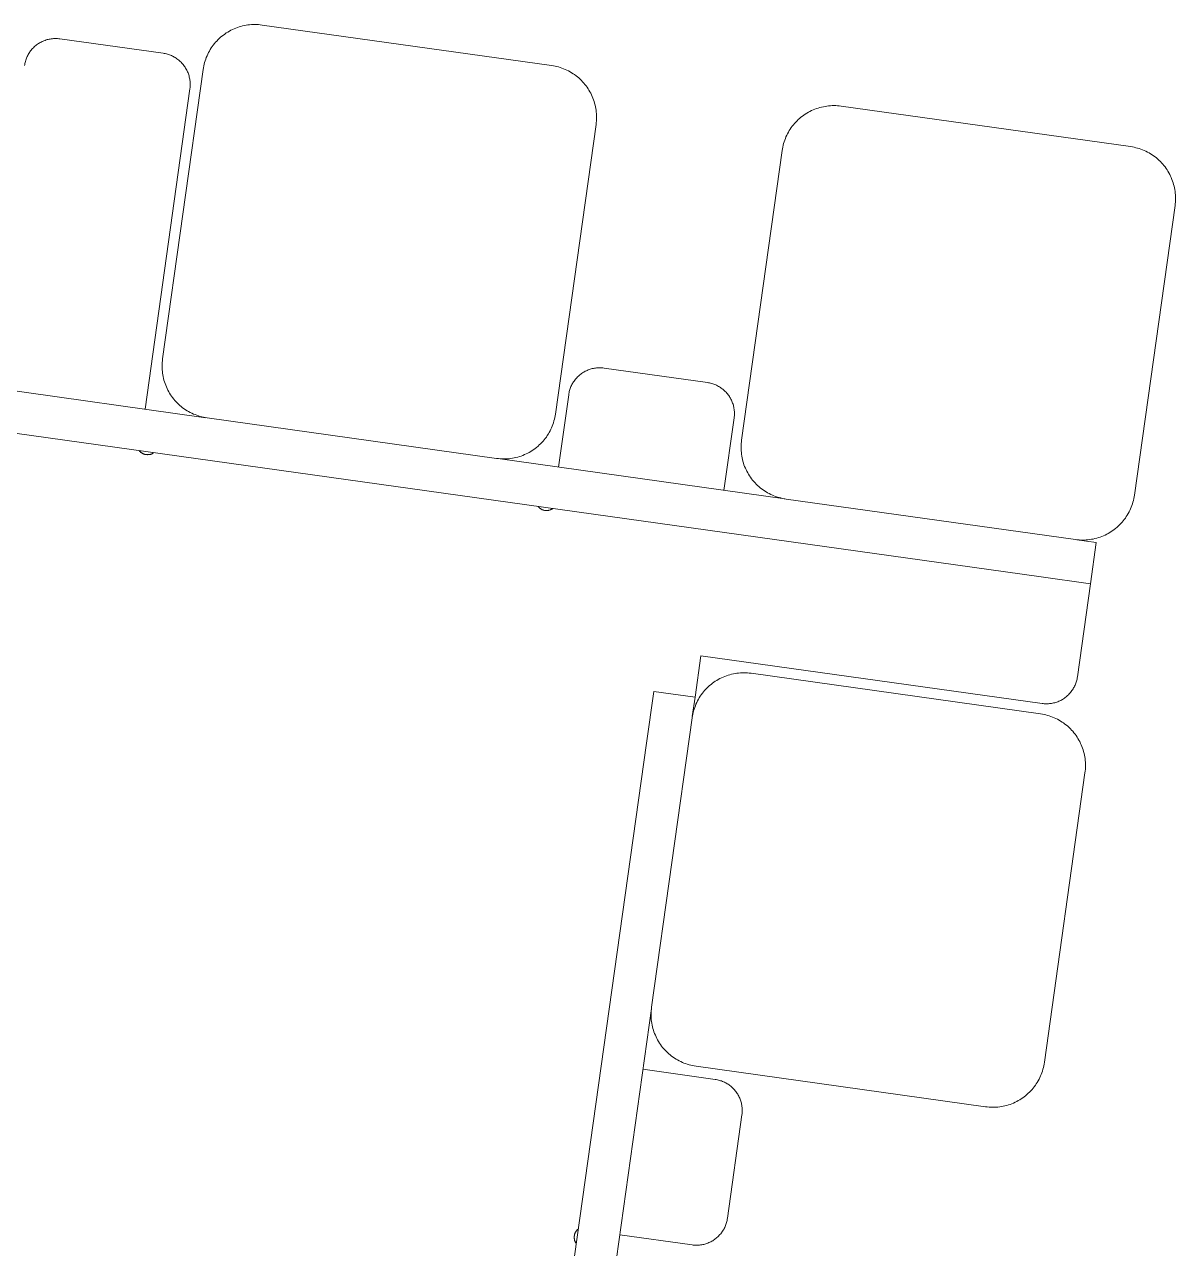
# Model space of a CAD drawing. Header units: millimetres. Extents: x -80 to 4518, y -398 to 2524.
# Drawn here: x 2733.7 to 2844, y 2356.4 to 2473.6 of the extents above; entities that cross this region are included whole.
import ezdxf

# ---------------------------------------------------------------- set-up
doc = ezdxf.new("R2010")
doc.units = ezdxf.units.MM
doc.layers.add('ZANO_R', color=7, linetype='Continuous', lineweight=0)

msp = doc.modelspace()

# ---------------------------------------------------------------- linework, layer by layer
at = {"layer": 'ZANO_R'}
for p, q in [((2752.64, 2472.52), (2752.78, 2472.62)), ((2752.78, 2472.62), (2752.91, 2472.72)), ((2752.91, 2472.72), (2753.05, 2472.82)), ((2753.05, 2472.82), (2753.2, 2472.91)), ((2753.2, 2472.91), (2753.35, 2473)), ((2753.35, 2473), (2753.5, 2473.08)), ((2753.5, 2473.08), (2753.65, 2473.15)), ((2753.65, 2473.15), (2753.81, 2473.22)), ((2753.81, 2473.22), (2753.96, 2473.29)), ((2753.96, 2473.29), (2754.12, 2473.35)), ((2754.12, 2473.35), (2754.29, 2473.4)), ((2754.29, 2473.4), (2754.45, 2473.45)), ((2754.45, 2473.45), (2754.62, 2473.49)), ((2754.62, 2473.49), (2754.78, 2473.53)), ((2754.78, 2473.53), (2754.95, 2473.56)), ((2754.95, 2473.56), (2755.12, 2473.59)), ((2755.12, 2473.59), (2755.29, 2473.61)), ((2755.29, 2473.61), (2755.46, 2473.62)), ((2755.46, 2473.62), (2755.63, 2473.63)), ((2755.63, 2473.63), (2755.8, 2473.63)), ((2755.8, 2473.63), (2755.97, 2473.63)), ((2755.97, 2473.63), (2756.14, 2473.62)), ((2756.14, 2473.62), (2756.31, 2473.6)), ((2756.31, 2473.6), (2756.48, 2473.58)), ((2756.48, 2473.58), (2784.21, 2469.7)), ((2734.57, 2471.41), (2734.5, 2471.34)), ((2734.65, 2471.48), (2734.57, 2471.41)), ((2734.72, 2471.55), (2734.65, 2471.48)), ((2734.8, 2471.62), (2734.72, 2471.55)), ((2734.88, 2471.68), (2734.8, 2471.62)), ((2734.97, 2471.74), (2734.88, 2471.68)), ((2735.05, 2471.8), (2734.97, 2471.74)), ((2735.14, 2471.85), (2735.05, 2471.8)), ((2735.22, 2471.9), (2735.14, 2471.85)), ((2735.31, 2471.95), (2735.22, 2471.9)), ((2735.41, 2472), (2735.31, 2471.95)), ((2735.5, 2472.04), (2735.41, 2472)), ((2735.59, 2472.08), (2735.5, 2472.04)), ((2735.69, 2472.11), (2735.59, 2472.08)), ((2735.79, 2472.15), (2735.69, 2472.11)), ((2735.88, 2472.18), (2735.79, 2472.15)), ((2735.98, 2472.2), (2735.88, 2472.18)), ((2736.08, 2472.23), (2735.98, 2472.2)), ((2736.18, 2472.24), (2736.08, 2472.23)), ((2736.28, 2472.26), (2736.18, 2472.24)), ((2736.39, 2472.27), (2736.28, 2472.26)), ((2736.49, 2472.28), (2736.39, 2472.27)), ((2736.59, 2472.29), (2736.49, 2472.28)), ((2736.69, 2472.29), (2736.59, 2472.29)), ((2736.69, 2472.29), (2736.8, 2472.29)), ((2736.8, 2472.29), (2736.9, 2472.28)), ((2736.9, 2472.28), (2737.01, 2472.27)), ((2737.01, 2472.27), (2737.11, 2472.26)), ((2747.01, 2470.87), (2737.11, 2472.26)), ((2751.61, 2471.39), (2751.71, 2471.53)), ((2751.71, 2471.53), (2751.81, 2471.66)), ((2751.81, 2471.66), (2751.92, 2471.8)), ((2751.92, 2471.8), (2752.03, 2471.93)), ((2752.03, 2471.93), (2752.14, 2472.05)), ((2752.14, 2472.05), (2752.26, 2472.18)), ((2752.26, 2472.18), (2752.38, 2472.3)), ((2752.38, 2472.3), (2752.51, 2472.41)), ((2752.51, 2472.41), (2752.64, 2472.52)), ((2733.87, 2470.3), (2733.84, 2470.2)), ((2733.9, 2470.39), (2733.87, 2470.3)), ((2733.94, 2470.49), (2733.9, 2470.39)), ((2733.99, 2470.58), (2733.94, 2470.49)), ((2734.03, 2470.67), (2733.99, 2470.58)), ((2734.08, 2470.76), (2734.03, 2470.67)), ((2734.13, 2470.85), (2734.08, 2470.76)), ((2734.19, 2470.94), (2734.13, 2470.85)), ((2734.24, 2471.02), (2734.19, 2470.94)), ((2734.31, 2471.1), (2734.24, 2471.02)), ((2734.37, 2471.18), (2734.31, 2471.1)), ((2734.43, 2471.26), (2734.37, 2471.18)), ((2734.5, 2471.34), (2734.43, 2471.26)), ((2747.11, 2470.86), (2747.01, 2470.87)), ((2747.21, 2470.84), (2747.11, 2470.86)), ((2747.31, 2470.81), (2747.21, 2470.84)), ((2747.41, 2470.79), (2747.31, 2470.81)), ((2747.51, 2470.76), (2747.41, 2470.79)), ((2747.61, 2470.72), (2747.51, 2470.76)), ((2747.7, 2470.69), (2747.61, 2470.72)), ((2747.8, 2470.65), (2747.7, 2470.69)), ((2747.89, 2470.61), (2747.8, 2470.65)), ((2747.98, 2470.56), (2747.89, 2470.61)), ((2748.07, 2470.51), (2747.98, 2470.56)), ((2748.16, 2470.46), (2748.07, 2470.51)), ((2748.25, 2470.4), (2748.16, 2470.46)), ((2748.33, 2470.35), (2748.25, 2470.4)), ((2748.41, 2470.29), (2748.33, 2470.35)), ((2748.5, 2470.22), (2748.41, 2470.29)), ((2751.02, 2470.16), (2751.08, 2470.32)), ((2751.08, 2470.32), (2751.14, 2470.48)), ((2751.14, 2470.48), (2751.21, 2470.64)), ((2751.21, 2470.64), (2751.28, 2470.79)), ((2751.28, 2470.79), (2751.35, 2470.94)), ((2751.35, 2470.94), (2751.43, 2471.09)), ((2751.43, 2471.09), (2751.52, 2471.24)), ((2751.52, 2471.24), (2751.61, 2471.39)), ((2733.74, 2469.8), (2733.72, 2469.7)), ((2733.76, 2469.91), (2733.74, 2469.8)), ((2733.78, 2470), (2733.76, 2469.91)), ((2733.81, 2470.1), (2733.78, 2470)), ((2733.84, 2470.2), (2733.81, 2470.1)), ((2746.95, 2441.6), (2750.83, 2469.33)), ((2748.57, 2470.16), (2748.5, 2470.22)), ((2748.65, 2470.09), (2748.57, 2470.16)), ((2748.72, 2470.02), (2748.65, 2470.09)), ((2748.79, 2469.94), (2748.72, 2470.02)), ((2748.86, 2469.87), (2748.79, 2469.94)), ((2748.93, 2469.79), (2748.86, 2469.87)), ((2748.99, 2469.71), (2748.93, 2469.79)), ((2749.05, 2469.62), (2748.99, 2469.71)), ((2749.11, 2469.54), (2749.05, 2469.62)), ((2749.16, 2469.45), (2749.11, 2469.54)), ((2749.21, 2469.36), (2749.16, 2469.45)), ((2749.26, 2469.27), (2749.21, 2469.36)), ((2749.31, 2469.18), (2749.26, 2469.27)), ((2749.35, 2469.09), (2749.31, 2469.18)), ((2749.39, 2468.99), (2749.35, 2469.09)), ((2750.83, 2469.33), (2750.86, 2469.49)), ((2750.86, 2469.49), (2750.89, 2469.66)), ((2750.89, 2469.66), (2750.93, 2469.83)), ((2750.93, 2469.83), (2750.98, 2469.99)), ((2750.98, 2469.99), (2751.02, 2470.16)), ((2784.21, 2469.7), (2784.38, 2469.67)), ((2784.38, 2469.67), (2784.55, 2469.64)), ((2784.55, 2469.64), (2784.71, 2469.6)), ((2784.71, 2469.6), (2784.88, 2469.56)), ((2784.88, 2469.56), (2785.04, 2469.51)), ((2785.04, 2469.51), (2785.2, 2469.45)), ((2785.2, 2469.45), (2785.36, 2469.39)), ((2785.36, 2469.39), (2785.52, 2469.33)), ((2785.52, 2469.33), (2785.67, 2469.26)), ((2785.67, 2469.26), (2785.83, 2469.18)), ((2785.83, 2469.18), (2785.98, 2469.1)), ((2785.98, 2469.1), (2786.12, 2469.01)), ((2749.43, 2468.9), (2749.39, 2468.99)), ((2749.46, 2468.8), (2749.43, 2468.9)), ((2749.49, 2468.7), (2749.46, 2468.8)), ((2749.51, 2468.6), (2749.49, 2468.7)), ((2749.53, 2468.5), (2749.51, 2468.6)), ((2749.55, 2468.4), (2749.53, 2468.5)), ((2749.57, 2468.3), (2749.55, 2468.4)), ((2749.58, 2468.2), (2749.57, 2468.3)), ((2749.59, 2468.1), (2749.58, 2468.2)), ((2749.59, 2467.99), (2749.59, 2468.1)), ((2749.6, 2467.89), (2749.59, 2467.99)), ((2749.59, 2467.79), (2749.6, 2467.89)), ((2786.12, 2469.01), (2786.27, 2468.92)), ((2786.27, 2468.92), (2786.41, 2468.83)), ((2786.41, 2468.83), (2786.55, 2468.72)), ((2786.55, 2468.72), (2786.68, 2468.62)), ((2786.68, 2468.62), (2786.81, 2468.51)), ((2786.81, 2468.51), (2786.94, 2468.39)), ((2786.94, 2468.39), (2787.06, 2468.27)), ((2787.06, 2468.27), (2787.18, 2468.15)), ((2787.18, 2468.15), (2787.29, 2468.02)), ((2787.29, 2468.02), (2787.4, 2467.89)), ((2787.4, 2467.89), (2787.51, 2467.76)), ((2745.27, 2436.78), (2749.57, 2467.48)), ((2749.57, 2467.48), (2749.58, 2467.59)), ((2749.58, 2467.59), (2749.59, 2467.69)), ((2749.59, 2467.69), (2749.59, 2467.79)), ((2787.51, 2467.76), (2787.61, 2467.62)), ((2787.61, 2467.62), (2787.7, 2467.48)), ((2787.7, 2467.48), (2787.79, 2467.33)), ((2787.79, 2467.33), (2787.88, 2467.19)), ((2787.88, 2467.19), (2787.96, 2467.04)), ((2787.96, 2467.04), (2788.04, 2466.88)), ((2788.04, 2466.88), (2788.11, 2466.73)), ((2788.11, 2466.73), (2788.17, 2466.57)), ((2788.17, 2466.57), (2788.23, 2466.41)), ((2788.23, 2466.41), (2788.29, 2466.25)), ((2788.29, 2466.25), (2788.33, 2466.08)), ((2788.33, 2466.08), (2788.38, 2465.92)), ((2788.38, 2465.92), (2788.41, 2465.75)), ((2788.41, 2465.75), (2788.45, 2465.58)), ((2788.45, 2465.58), (2788.47, 2465.42)), ((2809.42, 2465.52), (2809.58, 2465.58)), ((2809.58, 2465.58), (2809.74, 2465.63)), ((2809.74, 2465.63), (2809.91, 2465.68)), ((2809.91, 2465.68), (2810.07, 2465.72)), ((2810.07, 2465.72), (2810.24, 2465.76)), ((2810.24, 2465.76), (2810.41, 2465.79)), ((2810.41, 2465.79), (2810.58, 2465.82)), ((2810.58, 2465.82), (2810.75, 2465.84)), ((2810.75, 2465.84), (2810.92, 2465.85)), ((2810.92, 2465.85), (2811.09, 2465.86)), ((2811.09, 2465.86), (2811.26, 2465.86)), ((2811.26, 2465.86), (2811.43, 2465.86)), ((2811.43, 2465.86), (2811.6, 2465.85)), ((2811.6, 2465.85), (2811.77, 2465.84)), ((2811.77, 2465.84), (2811.94, 2465.81)), ((2811.94, 2465.81), (2839.67, 2461.93)), ((2788.47, 2465.42), (2788.49, 2465.25)), ((2788.49, 2465.25), (2788.5, 2465.08)), ((2788.5, 2464.39), (2788.49, 2464.22)), ((2788.5, 2465.08), (2788.51, 2464.91)), ((2788.51, 2464.56), (2788.5, 2464.39)), ((2788.51, 2464.91), (2788.52, 2464.73)), ((2788.52, 2464.73), (2788.51, 2464.56)), ((2807.6, 2464.29), (2807.72, 2464.41)), ((2807.72, 2464.41), (2807.84, 2464.53)), ((2807.84, 2464.53), (2807.97, 2464.64)), ((2807.97, 2464.64), (2808.1, 2464.75)), ((2808.1, 2464.75), (2808.23, 2464.85)), ((2808.23, 2464.85), (2808.37, 2464.96)), ((2808.37, 2464.96), (2808.51, 2465.05)), ((2808.51, 2465.05), (2808.66, 2465.14)), ((2808.66, 2465.14), (2808.81, 2465.23)), ((2808.81, 2465.23), (2808.96, 2465.31)), ((2808.96, 2465.31), (2809.11, 2465.38)), ((2809.11, 2465.38), (2809.26, 2465.45)), ((2809.26, 2465.45), (2809.42, 2465.52)), ((2788.47, 2464.05), (2784.58, 2436.32)), ((2788.49, 2464.22), (2788.47, 2464.05)), ((2806.81, 2463.17), (2806.89, 2463.32)), ((2806.89, 2463.32), (2806.98, 2463.47)), ((2806.98, 2463.47), (2807.07, 2463.62)), ((2807.07, 2463.62), (2807.17, 2463.76)), ((2807.17, 2463.76), (2807.27, 2463.89)), ((2807.27, 2463.89), (2807.37, 2464.03)), ((2807.37, 2464.03), (2807.48, 2464.16)), ((2807.48, 2464.16), (2807.6, 2464.29)), ((2806.35, 2461.89), (2806.39, 2462.06)), ((2806.39, 2462.06), (2806.43, 2462.22)), ((2806.43, 2462.22), (2806.48, 2462.39)), ((2806.48, 2462.39), (2806.54, 2462.55)), ((2806.54, 2462.55), (2806.6, 2462.71)), ((2806.6, 2462.71), (2806.66, 2462.87)), ((2806.66, 2462.87), (2806.74, 2463.02)), ((2806.74, 2463.02), (2806.81, 2463.17)), ((2802.41, 2433.83), (2806.29, 2461.56)), ((2806.29, 2461.56), (2806.32, 2461.73)), ((2806.32, 2461.73), (2806.35, 2461.89)), ((2839.67, 2461.93), (2839.84, 2461.9)), ((2839.84, 2461.9), (2840, 2461.87)), ((2840, 2461.87), (2840.17, 2461.83)), ((2840.17, 2461.83), (2840.34, 2461.79)), ((2840.34, 2461.79), (2840.5, 2461.74)), ((2840.5, 2461.74), (2840.66, 2461.69)), ((2840.66, 2461.69), (2840.82, 2461.63)), ((2840.82, 2461.63), (2840.98, 2461.56)), ((2840.98, 2461.56), (2841.13, 2461.49)), ((2841.13, 2461.49), (2841.29, 2461.41)), ((2841.29, 2461.41), (2841.44, 2461.33)), ((2841.44, 2461.33), (2841.58, 2461.24)), ((2841.58, 2461.24), (2841.73, 2461.15)), ((2841.73, 2461.15), (2841.87, 2461.06)), ((2841.87, 2461.06), (2842.01, 2460.95)), ((2842.01, 2460.95), (2842.14, 2460.85)), ((2842.14, 2460.85), (2842.27, 2460.74)), ((2842.27, 2460.74), (2842.4, 2460.62)), ((2842.4, 2460.62), (2842.52, 2460.5)), ((2842.52, 2460.5), (2842.64, 2460.38)), ((2842.64, 2460.38), (2842.75, 2460.25)), ((2842.75, 2460.25), (2842.86, 2460.12)), ((2842.86, 2460.12), (2842.97, 2459.99)), ((2842.97, 2459.99), (2843.07, 2459.85)), ((2843.07, 2459.85), (2843.16, 2459.71)), ((2843.16, 2459.71), (2843.25, 2459.57)), ((2843.25, 2459.57), (2843.34, 2459.42)), ((2843.34, 2459.42), (2843.42, 2459.27)), ((2843.42, 2459.27), (2843.49, 2459.11)), ((2843.49, 2459.11), (2843.57, 2458.96)), ((2843.57, 2458.96), (2843.63, 2458.8)), ((2843.63, 2458.8), (2843.69, 2458.64)), ((2843.69, 2458.64), (2843.74, 2458.48)), ((2843.74, 2458.48), (2843.79, 2458.31)), ((2843.79, 2458.31), (2843.83, 2458.15)), ((2843.83, 2458.15), (2843.87, 2457.98)), ((2843.87, 2457.98), (2843.9, 2457.82)), ((2843.9, 2457.82), (2843.93, 2457.65)), ((2843.93, 2457.65), (2843.95, 2457.48)), ((2843.95, 2457.48), (2843.96, 2457.31)), ((2843.93, 2456.28), (2840.04, 2428.56)), ((2843.95, 2456.45), (2843.93, 2456.28)), ((2843.96, 2456.62), (2843.95, 2456.45)), ((2843.96, 2457.31), (2843.97, 2457.14)), ((2843.97, 2456.79), (2843.96, 2456.62)), ((2843.97, 2457.14), (2843.97, 2456.97)), ((2843.97, 2456.97), (2843.97, 2456.79)), ((2746.91, 2441.09), (2746.9, 2440.92)), ((2746.93, 2441.43), (2746.91, 2441.26)), ((2746.91, 2441.26), (2746.91, 2441.09)), ((2746.95, 2441.6), (2746.93, 2441.43)), ((2751.1, 2435.97), (2723.59, 2439.82)), ((2746.9, 2440.92), (2746.9, 2440.75)), ((2746.9, 2440.75), (2746.91, 2440.57)), ((2746.91, 2440.57), (2746.93, 2440.4)), ((2746.93, 2440.4), (2746.95, 2440.24)), ((2746.95, 2440.24), (2746.97, 2440.07)), ((2746.97, 2440.07), (2747, 2439.9)), ((2747, 2439.9), (2747.04, 2439.73)), ((2786.63, 2439.8), (2786.56, 2439.73)), ((2786.7, 2439.87), (2786.63, 2439.8)), ((2786.78, 2439.95), (2786.7, 2439.87)), ((2786.85, 2440.01), (2786.78, 2439.95)), ((2786.93, 2440.08), (2786.85, 2440.01)), ((2787.01, 2440.14), (2786.93, 2440.08)), ((2787.09, 2440.2), (2787.01, 2440.14)), ((2787.18, 2440.26), (2787.09, 2440.2)), ((2787.27, 2440.32), (2787.18, 2440.26)), ((2787.35, 2440.37), (2787.27, 2440.32)), ((2787.44, 2440.42), (2787.35, 2440.37)), ((2787.54, 2440.46), (2787.44, 2440.42)), ((2787.63, 2440.5), (2787.54, 2440.46)), ((2787.72, 2440.54), (2787.63, 2440.5)), ((2787.82, 2440.58), (2787.72, 2440.54)), ((2787.92, 2440.61), (2787.82, 2440.58)), ((2788.01, 2440.64), (2787.92, 2440.61)), ((2788.11, 2440.67), (2788.01, 2440.64)), ((2788.21, 2440.69), (2788.11, 2440.67)), ((2788.31, 2440.71), (2788.21, 2440.69)), ((2788.41, 2440.72), (2788.31, 2440.71)), ((2788.52, 2440.73), (2788.41, 2440.72)), ((2788.62, 2440.74), (2788.52, 2440.73)), ((2788.72, 2440.75), (2788.62, 2440.74)), ((2788.82, 2440.75), (2788.72, 2440.75)), ((2788.82, 2440.75), (2788.93, 2440.75)), ((2788.93, 2440.75), (2789.03, 2440.74)), ((2789.03, 2440.74), (2789.13, 2440.73)), ((2789.13, 2440.73), (2789.24, 2440.72)), ((2799.14, 2439.33), (2789.24, 2440.72)), ((2830.87, 2420.75), (2698.17, 2439.34)), ((2747.04, 2439.73), (2747.08, 2439.57)), ((2747.08, 2439.57), (2747.13, 2439.4)), ((2747.13, 2439.4), (2747.19, 2439.24)), ((2747.19, 2439.24), (2747.25, 2439.08)), ((2747.25, 2439.08), (2747.31, 2438.92)), ((2747.31, 2438.92), (2747.38, 2438.77)), ((2747.38, 2438.77), (2747.46, 2438.61)), ((2747.46, 2438.61), (2747.54, 2438.46)), ((2785.96, 2438.66), (2785.93, 2438.57)), ((2786, 2438.76), (2785.96, 2438.66)), ((2786.03, 2438.86), (2786, 2438.76)), ((2786.07, 2438.95), (2786.03, 2438.86)), ((2786.11, 2439.04), (2786.07, 2438.95)), ((2786.16, 2439.14), (2786.11, 2439.04)), ((2786.21, 2439.23), (2786.16, 2439.14)), ((2786.26, 2439.31), (2786.21, 2439.23)), ((2786.32, 2439.4), (2786.26, 2439.31)), ((2786.37, 2439.48), (2786.32, 2439.4)), ((2786.43, 2439.57), (2786.37, 2439.48)), ((2786.5, 2439.65), (2786.43, 2439.57)), ((2786.56, 2439.73), (2786.5, 2439.65)), ((2799.24, 2439.32), (2799.14, 2439.33)), ((2799.34, 2439.3), (2799.24, 2439.32)), ((2799.44, 2439.28), (2799.34, 2439.3)), ((2799.54, 2439.25), (2799.44, 2439.28)), ((2799.64, 2439.22), (2799.54, 2439.25)), ((2799.74, 2439.19), (2799.64, 2439.22)), ((2799.83, 2439.15), (2799.74, 2439.19)), ((2799.93, 2439.11), (2799.83, 2439.15)), ((2800.02, 2439.07), (2799.93, 2439.11)), ((2800.11, 2439.02), (2800.02, 2439.07)), ((2800.2, 2438.97), (2800.11, 2439.02)), ((2800.29, 2438.92), (2800.2, 2438.97)), ((2800.38, 2438.87), (2800.29, 2438.92)), ((2800.46, 2438.81), (2800.38, 2438.87)), ((2800.54, 2438.75), (2800.46, 2438.81)), ((2800.62, 2438.69), (2800.54, 2438.75)), ((2800.7, 2438.62), (2800.62, 2438.69)), ((2800.78, 2438.55), (2800.7, 2438.62)), ((2747.54, 2438.46), (2747.62, 2438.32)), ((2747.62, 2438.32), (2747.71, 2438.17)), ((2747.71, 2438.17), (2747.81, 2438.03)), ((2747.81, 2438.03), (2747.91, 2437.89)), ((2747.91, 2437.89), (2748.02, 2437.76)), ((2748.02, 2437.76), (2748.12, 2437.63)), ((2748.12, 2437.63), (2748.24, 2437.5)), ((2748.24, 2437.5), (2748.36, 2437.38)), ((2785.85, 2438.17), (2784.88, 2431.23)), ((2785.87, 2438.27), (2785.85, 2438.17)), ((2785.89, 2438.37), (2785.87, 2438.27)), ((2785.91, 2438.47), (2785.89, 2438.37)), ((2785.93, 2438.57), (2785.91, 2438.47)), ((2800.85, 2438.48), (2800.78, 2438.55)), ((2800.92, 2438.41), (2800.85, 2438.48)), ((2800.99, 2438.33), (2800.92, 2438.41)), ((2801.06, 2438.25), (2800.99, 2438.33)), ((2801.12, 2438.17), (2801.06, 2438.25)), ((2801.18, 2438.09), (2801.12, 2438.17)), ((2801.24, 2438), (2801.18, 2438.09)), ((2801.29, 2437.92), (2801.24, 2438)), ((2801.34, 2437.83), (2801.29, 2437.92)), ((2801.39, 2437.74), (2801.34, 2437.83)), ((2801.44, 2437.64), (2801.39, 2437.74)), ((2801.48, 2437.55), (2801.44, 2437.64)), ((2801.52, 2437.46), (2801.48, 2437.55)), ((2801.55, 2437.36), (2801.52, 2437.46)), ((2748.36, 2437.38), (2748.48, 2437.26)), ((2748.48, 2437.26), (2748.61, 2437.14)), ((2748.61, 2437.14), (2748.74, 2437.03)), ((2748.74, 2437.03), (2748.87, 2436.93)), ((2748.87, 2436.93), (2749.01, 2436.83)), ((2749.01, 2436.83), (2749.15, 2436.73)), ((2749.15, 2436.73), (2749.29, 2436.64)), ((2749.29, 2436.64), (2749.44, 2436.55)), ((2749.44, 2436.55), (2749.59, 2436.47)), ((2749.59, 2436.47), (2749.74, 2436.39)), ((2749.74, 2436.39), (2749.9, 2436.32)), ((2749.9, 2436.32), (2750.06, 2436.26)), ((2750.06, 2436.26), (2750.22, 2436.2)), ((2784.56, 2436.16), (2784.58, 2436.32)), ((2801.59, 2437.26), (2801.55, 2437.36)), ((2801.62, 2437.17), (2801.59, 2437.26)), ((2801.64, 2437.07), (2801.62, 2437.17)), ((2801.66, 2436.97), (2801.64, 2437.07)), ((2801.68, 2436.87), (2801.66, 2436.97)), ((2801.7, 2436.76), (2801.68, 2436.87)), ((2801.71, 2436.66), (2801.7, 2436.76)), ((2801.72, 2436.56), (2801.71, 2436.66)), ((2801.72, 2436.46), (2801.72, 2436.56)), ((2801.72, 2436.36), (2801.72, 2436.46)), ((2801.72, 2436.25), (2801.72, 2436.36)), ((2801.72, 2436.15), (2801.72, 2436.25)), ((2750.22, 2436.2), (2750.38, 2436.14)), ((2750.38, 2436.14), (2750.54, 2436.09)), ((2750.54, 2436.09), (2750.71, 2436.05)), ((2750.71, 2436.05), (2750.87, 2436.01)), ((2750.87, 2436.01), (2751.04, 2435.98)), ((2751.04, 2435.98), (2751.21, 2435.95)), ((2778.94, 2432.07), (2751.21, 2435.95)), ((2784.21, 2435.01), (2784.28, 2435.17)), ((2784.28, 2435.17), (2784.34, 2435.33)), ((2784.34, 2435.33), (2784.39, 2435.49)), ((2784.39, 2435.49), (2784.44, 2435.66)), ((2784.44, 2435.66), (2784.49, 2435.82)), ((2784.49, 2435.82), (2784.52, 2435.99)), ((2784.52, 2435.99), (2784.56, 2436.16)), ((2800.72, 2429.01), (2801.7, 2435.95)), ((2801.7, 2435.95), (2801.71, 2436.05)), ((2801.71, 2436.05), (2801.72, 2436.15)), ((2783.5, 2433.85), (2783.61, 2433.99)), ((2783.61, 2433.99), (2783.71, 2434.12)), ((2783.71, 2434.12), (2783.8, 2434.27)), ((2783.8, 2434.27), (2783.9, 2434.41)), ((2783.9, 2434.41), (2783.98, 2434.56)), ((2783.98, 2434.56), (2784.06, 2434.71)), ((2784.06, 2434.71), (2784.14, 2434.86)), ((2784.14, 2434.86), (2784.21, 2435.01)), ((2744.73, 2432.8), (2744.71, 2432.82)), ((2744.75, 2432.77), (2744.73, 2432.8)), ((2744.78, 2432.74), (2744.75, 2432.77)), ((2744.8, 2432.72), (2744.78, 2432.74)), ((2744.83, 2432.7), (2744.8, 2432.72)), ((2782.07, 2432.65), (2782.22, 2432.74)), ((2782.22, 2432.74), (2782.36, 2432.83)), ((2782.36, 2432.83), (2782.5, 2432.93)), ((2782.5, 2432.93), (2782.64, 2433.03)), ((2782.64, 2433.03), (2782.78, 2433.13)), ((2782.78, 2433.13), (2782.91, 2433.24)), ((2782.91, 2433.24), (2783.03, 2433.36)), ((2783.03, 2433.36), (2783.16, 2433.47)), ((2783.16, 2433.47), (2783.28, 2433.6)), ((2783.28, 2433.6), (2783.39, 2433.72)), ((2783.39, 2433.72), (2783.5, 2433.85)), ((2802.37, 2433.49), (2802.36, 2433.32)), ((2802.36, 2433.32), (2802.36, 2433.15)), ((2802.36, 2433.15), (2802.36, 2432.98)), ((2802.36, 2432.98), (2802.37, 2432.81)), ((2802.39, 2433.66), (2802.37, 2433.49)), ((2802.37, 2432.81), (2802.39, 2432.64)), ((2802.41, 2433.83), (2802.39, 2433.66)), ((2744.85, 2432.67), (2744.83, 2432.7)), ((2744.88, 2432.65), (2744.85, 2432.67)), ((2744.9, 2432.63), (2744.88, 2432.65)), ((2744.93, 2432.61), (2744.9, 2432.63)), ((2744.96, 2432.59), (2744.93, 2432.61)), ((2744.99, 2432.57), (2744.96, 2432.59)), ((2745.02, 2432.55), (2744.99, 2432.57)), ((2745.05, 2432.54), (2745.02, 2432.55)), ((2745.08, 2432.52), (2745.05, 2432.54)), ((2745.11, 2432.51), (2745.08, 2432.52)), ((2745.14, 2432.49), (2745.11, 2432.51)), ((2745.17, 2432.48), (2745.14, 2432.49)), ((2745.21, 2432.47), (2745.17, 2432.48)), ((2745.24, 2432.46), (2745.21, 2432.47)), ((2745.27, 2432.45), (2745.24, 2432.46)), ((2745.31, 2432.45), (2745.27, 2432.45)), ((2745.34, 2432.44), (2745.31, 2432.45)), ((2745.37, 2432.43), (2745.34, 2432.44)), ((2745.41, 2432.43), (2745.37, 2432.43)), ((2745.44, 2432.43), (2745.41, 2432.43)), ((2745.48, 2432.43), (2745.44, 2432.43)), ((2745.51, 2432.42), (2745.48, 2432.43)), ((2745.54, 2432.43), (2745.51, 2432.42)), ((2745.58, 2432.43), (2745.54, 2432.43)), ((2745.61, 2432.43), (2745.58, 2432.43)), ((2745.65, 2432.43), (2745.61, 2432.43)), ((2745.68, 2432.44), (2745.65, 2432.43)), ((2745.71, 2432.45), (2745.68, 2432.44)), ((2745.75, 2432.45), (2745.71, 2432.45)), ((2745.78, 2432.46), (2745.75, 2432.45)), ((2745.81, 2432.47), (2745.78, 2432.46)), ((2745.84, 2432.48), (2745.81, 2432.47)), ((2745.88, 2432.49), (2745.84, 2432.48)), ((2745.91, 2432.51), (2745.88, 2432.49)), ((2745.94, 2432.52), (2745.91, 2432.51)), ((2745.97, 2432.54), (2745.94, 2432.52)), ((2746, 2432.55), (2745.97, 2432.54)), ((2746.03, 2432.57), (2746, 2432.55)), ((2746.06, 2432.59), (2746.03, 2432.57)), ((2746.08, 2432.61), (2746.06, 2432.59)), ((2746.11, 2432.63), (2746.08, 2432.61)), ((2778.94, 2432.07), (2779.11, 2432.05)), ((2806.56, 2428.2), (2779.05, 2432.05)), ((2779.11, 2432.05), (2779.28, 2432.03)), ((2779.28, 2432.03), (2779.45, 2432.02)), ((2779.45, 2432.02), (2779.62, 2432.02)), ((2779.62, 2432.02), (2779.79, 2432.02)), ((2779.79, 2432.02), (2779.96, 2432.03)), ((2779.96, 2432.03), (2780.13, 2432.04)), ((2780.13, 2432.04), (2780.3, 2432.06)), ((2780.3, 2432.06), (2780.47, 2432.09)), ((2780.47, 2432.09), (2780.64, 2432.12)), ((2780.64, 2432.12), (2780.8, 2432.16)), ((2780.8, 2432.16), (2780.97, 2432.2)), ((2780.97, 2432.2), (2781.13, 2432.25)), ((2781.13, 2432.25), (2781.29, 2432.3)), ((2781.29, 2432.3), (2781.45, 2432.36)), ((2781.45, 2432.36), (2781.61, 2432.43)), ((2781.61, 2432.43), (2781.77, 2432.5)), ((2781.77, 2432.5), (2781.92, 2432.57)), ((2781.92, 2432.57), (2782.07, 2432.65)), ((2802.39, 2432.64), (2802.41, 2432.47)), ((2802.41, 2432.47), (2802.43, 2432.3)), ((2802.43, 2432.3), (2802.46, 2432.13)), ((2802.46, 2432.13), (2802.5, 2431.96)), ((2802.5, 2431.96), (2802.54, 2431.8)), ((2802.54, 2431.8), (2802.59, 2431.63)), ((2802.59, 2431.63), (2802.64, 2431.47)), ((2802.64, 2431.47), (2802.7, 2431.31)), ((2802.7, 2431.31), (2802.77, 2431.15)), ((2802.77, 2431.15), (2802.84, 2431)), ((2802.84, 2431), (2802.91, 2430.85)), ((2802.91, 2430.85), (2803, 2430.69)), ((2803, 2430.69), (2803.08, 2430.55)), ((2803.08, 2430.55), (2803.17, 2430.4)), ((2803.17, 2430.4), (2803.27, 2430.26)), ((2803.27, 2430.26), (2803.37, 2430.12)), ((2803.37, 2430.12), (2803.47, 2429.99)), ((2803.47, 2429.99), (2803.58, 2429.86)), ((2803.58, 2429.86), (2803.7, 2429.73)), ((2803.7, 2429.73), (2803.82, 2429.61)), ((2803.82, 2429.61), (2803.94, 2429.49)), ((2803.94, 2429.49), (2804.06, 2429.37)), ((2804.06, 2429.37), (2804.19, 2429.26)), ((2804.19, 2429.26), (2804.33, 2429.16)), ((2804.33, 2429.16), (2804.47, 2429.06)), ((2804.47, 2429.06), (2804.61, 2428.96)), ((2804.61, 2428.96), (2804.75, 2428.87)), ((2804.75, 2428.87), (2804.9, 2428.78)), ((2804.9, 2428.78), (2805.05, 2428.7)), ((2805.05, 2428.7), (2805.2, 2428.62)), ((2805.2, 2428.62), (2805.36, 2428.55)), ((2805.36, 2428.55), (2805.51, 2428.49)), ((2805.51, 2428.49), (2805.67, 2428.43)), ((2805.67, 2428.43), (2805.84, 2428.37)), ((2805.84, 2428.37), (2806, 2428.32)), ((2806, 2428.32), (2806.16, 2428.28)), ((2806.16, 2428.28), (2806.33, 2428.24)), ((2806.33, 2428.24), (2806.5, 2428.21)), ((2806.5, 2428.21), (2806.67, 2428.18)), ((2834.4, 2424.3), (2806.67, 2428.18)), ((2839.9, 2427.89), (2839.94, 2428.05)), ((2839.94, 2428.05), (2839.98, 2428.22)), ((2839.98, 2428.22), (2840.01, 2428.39)), ((2840.01, 2428.39), (2840.04, 2428.56)), ((2782.94, 2427.44), (2782.92, 2427.47)), ((2782.97, 2427.42), (2782.94, 2427.44)), ((2782.99, 2427.39), (2782.97, 2427.42)), ((2783.01, 2427.37), (2782.99, 2427.39)), ((2783.04, 2427.34), (2783.01, 2427.37)), ((2783.06, 2427.32), (2783.04, 2427.34)), ((2783.09, 2427.3), (2783.06, 2427.32)), ((2783.12, 2427.28), (2783.09, 2427.3)), ((2783.14, 2427.26), (2783.12, 2427.28)), ((2783.17, 2427.24), (2783.14, 2427.26)), ((2783.2, 2427.22), (2783.17, 2427.24)), ((2783.23, 2427.2), (2783.2, 2427.22)), ((2783.26, 2427.18), (2783.23, 2427.2)), ((2783.29, 2427.17), (2783.26, 2427.18)), ((2783.32, 2427.15), (2783.29, 2427.17)), ((2783.35, 2427.14), (2783.32, 2427.15)), ((2783.39, 2427.13), (2783.35, 2427.14)), ((2783.42, 2427.12), (2783.39, 2427.13)), ((2783.45, 2427.11), (2783.42, 2427.12)), ((2783.48, 2427.1), (2783.45, 2427.11)), ((2783.52, 2427.09), (2783.48, 2427.1)), ((2783.55, 2427.09), (2783.52, 2427.09)), ((2783.59, 2427.08), (2783.55, 2427.09)), ((2783.62, 2427.08), (2783.59, 2427.08)), ((2783.65, 2427.07), (2783.62, 2427.08)), ((2783.69, 2427.07), (2783.65, 2427.07)), ((2783.72, 2427.07), (2783.69, 2427.07)), ((2783.76, 2427.07), (2783.72, 2427.07)), ((2783.79, 2427.07), (2783.76, 2427.07)), ((2783.82, 2427.08), (2783.79, 2427.07)), ((2783.86, 2427.08), (2783.82, 2427.08)), ((2783.89, 2427.09), (2783.86, 2427.08)), ((2783.92, 2427.09), (2783.89, 2427.09)), ((2783.96, 2427.1), (2783.92, 2427.09)), ((2783.99, 2427.11), (2783.96, 2427.1)), ((2784.02, 2427.12), (2783.99, 2427.11)), ((2784.06, 2427.13), (2784.02, 2427.12)), ((2784.09, 2427.14), (2784.06, 2427.13)), ((2784.12, 2427.15), (2784.09, 2427.14)), ((2784.15, 2427.17), (2784.12, 2427.15)), ((2784.18, 2427.18), (2784.15, 2427.17)), ((2784.21, 2427.2), (2784.18, 2427.18)), ((2784.24, 2427.22), (2784.21, 2427.2)), ((2784.27, 2427.23), (2784.24, 2427.22)), ((2784.3, 2427.25), (2784.27, 2427.23)), ((2784.32, 2427.27), (2784.3, 2427.25)), ((2839.44, 2426.79), (2839.52, 2426.94)), ((2839.52, 2426.94), (2839.6, 2427.09)), ((2839.6, 2427.09), (2839.67, 2427.25)), ((2839.67, 2427.25), (2839.74, 2427.4)), ((2839.74, 2427.4), (2839.8, 2427.56)), ((2839.8, 2427.56), (2839.85, 2427.72)), ((2839.85, 2427.72), (2839.9, 2427.89)), ((2838.49, 2425.59), (2838.62, 2425.7)), ((2838.62, 2425.7), (2838.73, 2425.83)), ((2838.73, 2425.83), (2838.85, 2425.95)), ((2838.85, 2425.95), (2838.96, 2426.08)), ((2838.96, 2426.08), (2839.07, 2426.22)), ((2839.07, 2426.22), (2839.17, 2426.36)), ((2839.17, 2426.36), (2839.26, 2426.5)), ((2839.26, 2426.5), (2839.35, 2426.64)), ((2839.35, 2426.64), (2839.44, 2426.79)), ((2836.59, 2424.48), (2836.75, 2424.53)), ((2836.75, 2424.53), (2836.91, 2424.59)), ((2836.91, 2424.59), (2837.07, 2424.66)), ((2837.07, 2424.66), (2837.23, 2424.73)), ((2837.23, 2424.73), (2837.38, 2424.8)), ((2837.38, 2424.8), (2837.53, 2424.88)), ((2837.53, 2424.88), (2837.68, 2424.97)), ((2837.68, 2424.97), (2837.82, 2425.06)), ((2837.82, 2425.06), (2837.96, 2425.16)), ((2837.96, 2425.16), (2838.1, 2425.26)), ((2838.1, 2425.26), (2838.23, 2425.36)), ((2838.23, 2425.36), (2838.37, 2425.47)), ((2838.37, 2425.47), (2838.49, 2425.59)), ((2834.4, 2424.3), (2834.57, 2424.28)), ((2836.38, 2424.02), (2834.51, 2424.28)), ((2834.57, 2424.28), (2834.74, 2424.26)), ((2834.74, 2424.26), (2834.91, 2424.25)), ((2834.91, 2424.25), (2835.08, 2424.25)), ((2835.08, 2424.25), (2835.25, 2424.25)), ((2835.25, 2424.25), (2835.42, 2424.26)), ((2835.42, 2424.26), (2835.59, 2424.27)), ((2835.59, 2424.27), (2835.76, 2424.29)), ((2835.76, 2424.29), (2835.93, 2424.32)), ((2835.82, 2420.06), (2836.38, 2424.02)), ((2835.93, 2424.32), (2836.09, 2424.35)), ((2836.09, 2424.35), (2836.26, 2424.39)), ((2836.26, 2424.39), (2836.43, 2424.43)), ((2836.43, 2424.43), (2836.59, 2424.48)), ((2835.82, 2420.06), (2830.87, 2420.75)), ((2834.57, 2411.15), (2835.82, 2420.06)), ((2797.95, 2409.21), (2798.5, 2413.17)), ((2798.5, 2413.17), (2831.19, 2408.59)), ((2799.48, 2410.42), (2799.61, 2410.53)), ((2799.61, 2410.53), (2799.75, 2410.63)), ((2799.75, 2410.63), (2799.89, 2410.72)), ((2799.89, 2410.72), (2800.04, 2410.81)), ((2800.04, 2410.81), (2800.18, 2410.9)), ((2800.18, 2410.9), (2800.34, 2410.98)), ((2800.34, 2410.98), (2800.49, 2411.05)), ((2800.49, 2411.05), (2800.64, 2411.12)), ((2800.64, 2411.12), (2800.8, 2411.19)), ((2800.8, 2411.19), (2800.96, 2411.25)), ((2800.96, 2411.25), (2801.12, 2411.3)), ((2801.12, 2411.3), (2801.29, 2411.35)), ((2801.29, 2411.35), (2801.45, 2411.39)), ((2801.45, 2411.39), (2801.62, 2411.43)), ((2801.62, 2411.43), (2801.79, 2411.46)), ((2801.79, 2411.46), (2801.96, 2411.49)), ((2801.96, 2411.49), (2802.13, 2411.51)), ((2802.13, 2411.51), (2802.3, 2411.52)), ((2802.3, 2411.52), (2802.47, 2411.53)), ((2802.47, 2411.53), (2802.64, 2411.53)), ((2802.64, 2411.53), (2802.81, 2411.53)), ((2802.81, 2411.53), (2802.98, 2411.52)), ((2802.98, 2411.52), (2803.15, 2411.51)), ((2803.15, 2411.51), (2803.32, 2411.49)), ((2803.32, 2411.49), (2831.05, 2407.6)), ((2834.35, 2410.36), (2834.39, 2410.45)), ((2834.39, 2410.45), (2834.43, 2410.55)), ((2834.43, 2410.55), (2834.46, 2410.65)), ((2834.46, 2410.65), (2834.49, 2410.75)), ((2834.49, 2410.75), (2834.51, 2410.84)), ((2834.51, 2410.84), (2834.54, 2410.94)), ((2834.54, 2410.94), (2834.56, 2411.04)), ((2834.56, 2411.04), (2834.57, 2411.15)), ((2793.29, 2404.81), (2793.99, 2409.76)), ((2797.95, 2409.21), (2793.99, 2409.76)), ((2798.36, 2409.14), (2798.45, 2409.29)), ((2798.45, 2409.29), (2798.55, 2409.43)), ((2798.55, 2409.43), (2798.65, 2409.57)), ((2798.65, 2409.57), (2798.75, 2409.7)), ((2798.75, 2409.7), (2798.86, 2409.83)), ((2798.86, 2409.83), (2798.98, 2409.96)), ((2798.98, 2409.96), (2799.1, 2410.08)), ((2799.1, 2410.08), (2799.22, 2410.2)), ((2799.22, 2410.2), (2799.35, 2410.31)), ((2799.35, 2410.31), (2799.48, 2410.42)), ((2833.49, 2409.23), (2833.57, 2409.3)), ((2833.57, 2409.3), (2833.64, 2409.36)), ((2833.64, 2409.36), (2833.72, 2409.44)), ((2833.72, 2409.44), (2833.79, 2409.51)), ((2833.79, 2409.51), (2833.86, 2409.58)), ((2833.86, 2409.58), (2833.92, 2409.66)), ((2833.92, 2409.66), (2833.99, 2409.74)), ((2833.99, 2409.74), (2834.05, 2409.83)), ((2834.05, 2409.83), (2834.11, 2409.91)), ((2834.11, 2409.91), (2834.16, 2410)), ((2834.16, 2410), (2834.21, 2410.08)), ((2834.21, 2410.08), (2834.26, 2410.17)), ((2834.26, 2410.17), (2834.31, 2410.27)), ((2834.31, 2410.27), (2834.35, 2410.36)), ((2797.69, 2407.34), (2797.95, 2409.21)), ((2797.86, 2408.06), (2797.92, 2408.22)), ((2797.92, 2408.22), (2797.98, 2408.38)), ((2797.98, 2408.38), (2798.04, 2408.54)), ((2798.04, 2408.54), (2798.11, 2408.69)), ((2798.11, 2408.69), (2798.19, 2408.85)), ((2798.19, 2408.85), (2798.27, 2409)), ((2798.27, 2409), (2798.36, 2409.14)), ((2831.19, 2408.59), (2831.29, 2408.58)), ((2831.29, 2408.58), (2831.39, 2408.57)), ((2831.39, 2408.57), (2831.49, 2408.56)), ((2831.49, 2408.56), (2831.59, 2408.56)), ((2831.59, 2408.56), (2831.7, 2408.56)), ((2831.7, 2408.56), (2831.8, 2408.57)), ((2831.8, 2408.57), (2831.9, 2408.58)), ((2831.9, 2408.58), (2832, 2408.59)), ((2832, 2408.59), (2832.1, 2408.6)), ((2832.1, 2408.6), (2832.2, 2408.62)), ((2832.2, 2408.62), (2832.3, 2408.65)), ((2832.3, 2408.65), (2832.4, 2408.67)), ((2832.4, 2408.67), (2832.5, 2408.7)), ((2832.5, 2408.7), (2832.6, 2408.73)), ((2832.6, 2408.73), (2832.7, 2408.77)), ((2832.7, 2408.77), (2832.79, 2408.81)), ((2832.79, 2408.81), (2832.88, 2408.85)), ((2832.88, 2408.85), (2832.98, 2408.89)), ((2832.98, 2408.89), (2833.07, 2408.94)), ((2833.07, 2408.94), (2833.15, 2408.99)), ((2833.15, 2408.99), (2833.24, 2409.05)), ((2833.24, 2409.05), (2833.33, 2409.11)), ((2833.33, 2409.11), (2833.41, 2409.17)), ((2833.41, 2409.17), (2833.49, 2409.23)), ((2793.79, 2379.5), (2797.67, 2407.23)), ((2797.67, 2407.23), (2797.7, 2407.4)), ((2797.7, 2407.4), (2797.73, 2407.56)), ((2797.73, 2407.56), (2797.77, 2407.73)), ((2797.77, 2407.73), (2797.81, 2407.9)), ((2797.81, 2407.9), (2797.86, 2408.06)), ((2831.05, 2407.6), (2831.22, 2407.57)), ((2831.22, 2407.57), (2831.38, 2407.54)), ((2831.38, 2407.54), (2831.55, 2407.5)), ((2831.55, 2407.5), (2831.71, 2407.46)), ((2831.71, 2407.46), (2831.88, 2407.41)), ((2831.88, 2407.41), (2832.04, 2407.36)), ((2832.04, 2407.36), (2832.2, 2407.3)), ((2832.2, 2407.3), (2832.36, 2407.23)), ((2832.36, 2407.23), (2832.51, 2407.16)), ((2832.51, 2407.16), (2832.67, 2407.08)), ((2832.67, 2407.08), (2832.82, 2407)), ((2832.82, 2407), (2832.96, 2406.91)), ((2832.96, 2406.91), (2833.11, 2406.82)), ((2833.11, 2406.82), (2833.25, 2406.73)), ((2833.25, 2406.73), (2833.38, 2406.63)), ((2833.38, 2406.63), (2833.52, 2406.52)), ((2833.52, 2406.52), (2833.65, 2406.41)), ((2833.65, 2406.41), (2833.78, 2406.29)), ((2833.78, 2406.29), (2833.9, 2406.18)), ((2833.9, 2406.18), (2834.02, 2406.05)), ((2834.02, 2406.05), (2834.13, 2405.93)), ((2834.13, 2405.93), (2834.24, 2405.79)), ((2834.24, 2405.79), (2834.35, 2405.66)), ((2774.7, 2272.11), (2793.29, 2404.81)), ((2834.35, 2405.66), (2834.45, 2405.52)), ((2834.45, 2405.52), (2834.54, 2405.38)), ((2834.54, 2405.38), (2834.63, 2405.24)), ((2834.63, 2405.24), (2834.72, 2405.09)), ((2834.72, 2405.09), (2834.8, 2404.94)), ((2834.8, 2404.94), (2834.87, 2404.78)), ((2834.87, 2404.78), (2834.94, 2404.63)), ((2834.94, 2404.63), (2835.01, 2404.47)), ((2835.01, 2404.47), (2835.07, 2404.31)), ((2835.07, 2404.31), (2835.12, 2404.15)), ((2835.12, 2404.15), (2835.17, 2403.99)), ((2835.17, 2403.99), (2835.21, 2403.82)), ((2835.21, 2403.82), (2835.25, 2403.65)), ((2835.25, 2403.65), (2835.28, 2403.49)), ((2835.28, 2403.49), (2835.31, 2403.32)), ((2835.31, 2403.32), (2835.33, 2403.15)), ((2835.33, 2403.15), (2835.34, 2402.98)), ((2835.34, 2402.29), (2835.33, 2402.12)), ((2835.34, 2402.98), (2835.35, 2402.81)), ((2835.35, 2402.47), (2835.34, 2402.29)), ((2835.35, 2402.81), (2835.35, 2402.64)), ((2835.35, 2402.64), (2835.35, 2402.47)), ((2835.3, 2401.96), (2831.42, 2374.23)), ((2835.33, 2402.12), (2835.3, 2401.96)), ((2789.92, 2351.88), (2793.77, 2379.39)), ((2793.75, 2379.16), (2793.74, 2378.99)), ((2793.74, 2378.99), (2793.74, 2378.82)), ((2793.74, 2378.82), (2793.74, 2378.65)), ((2793.77, 2379.33), (2793.75, 2379.16)), ((2793.79, 2379.5), (2793.77, 2379.33)), ((2793.74, 2378.65), (2793.75, 2378.48)), ((2793.75, 2378.48), (2793.76, 2378.31)), ((2793.76, 2378.31), (2793.78, 2378.14)), ((2793.78, 2378.14), (2793.81, 2377.97)), ((2793.81, 2377.97), (2793.84, 2377.8)), ((2793.84, 2377.8), (2793.88, 2377.63)), ((2793.88, 2377.63), (2793.92, 2377.47)), ((2793.92, 2377.47), (2793.97, 2377.3)), ((2793.97, 2377.3), (2794.02, 2377.14)), ((2794.02, 2377.14), (2794.08, 2376.98)), ((2794.08, 2376.98), (2794.15, 2376.82)), ((2794.15, 2376.82), (2794.22, 2376.67)), ((2794.22, 2376.67), (2794.29, 2376.52)), ((2794.29, 2376.52), (2794.37, 2376.37)), ((2794.37, 2376.37), (2794.46, 2376.22)), ((2794.46, 2376.22), (2794.55, 2376.07)), ((2794.55, 2376.07), (2794.65, 2375.93)), ((2794.65, 2375.93), (2794.75, 2375.79)), ((2794.75, 2375.79), (2794.85, 2375.66)), ((2794.85, 2375.66), (2794.96, 2375.53)), ((2794.96, 2375.53), (2795.08, 2375.4)), ((2795.08, 2375.4), (2795.19, 2375.28)), ((2795.19, 2375.28), (2795.32, 2375.16)), ((2795.32, 2375.16), (2795.44, 2375.04)), ((2795.44, 2375.04), (2795.57, 2374.93)), ((2795.57, 2374.93), (2795.71, 2374.83)), ((2795.71, 2374.83), (2795.85, 2374.73)), ((2795.85, 2374.73), (2795.99, 2374.63)), ((2795.99, 2374.63), (2796.13, 2374.54)), ((2796.13, 2374.54), (2796.28, 2374.45)), ((2796.28, 2374.45), (2796.43, 2374.37)), ((2796.43, 2374.37), (2796.58, 2374.29)), ((2796.58, 2374.29), (2796.74, 2374.22)), ((2796.74, 2374.22), (2796.89, 2374.16)), ((2796.89, 2374.16), (2797.05, 2374.1)), ((2797.05, 2374.1), (2797.21, 2374.04)), ((2831.39, 2374.06), (2831.42, 2374.23)), ((2799.89, 2372.59), (2792.96, 2373.56)), ((2797.21, 2374.04), (2797.38, 2373.99)), ((2797.38, 2373.99), (2797.54, 2373.95)), ((2797.54, 2373.95), (2797.71, 2373.91)), ((2797.71, 2373.91), (2797.88, 2373.88)), ((2797.88, 2373.88), (2798.05, 2373.85)), ((2825.78, 2369.97), (2798.05, 2373.85)), ((2831.05, 2372.92), (2831.12, 2373.07)), ((2831.12, 2373.07), (2831.18, 2373.23)), ((2831.18, 2373.23), (2831.23, 2373.39)), ((2831.23, 2373.39), (2831.28, 2373.56)), ((2831.28, 2373.56), (2831.32, 2373.72)), ((2831.32, 2373.72), (2831.36, 2373.89)), ((2831.36, 2373.89), (2831.39, 2374.06)), ((2799.99, 2372.57), (2799.89, 2372.59)), ((2800.09, 2372.55), (2799.99, 2372.57)), ((2800.19, 2372.53), (2800.09, 2372.55)), ((2800.29, 2372.5), (2800.19, 2372.53)), ((2800.39, 2372.47), (2800.29, 2372.5)), ((2800.48, 2372.44), (2800.39, 2372.47)), ((2800.58, 2372.4), (2800.48, 2372.44)), ((2800.67, 2372.36), (2800.58, 2372.4)), ((2800.77, 2372.32), (2800.67, 2372.36)), ((2800.86, 2372.27), (2800.77, 2372.32)), ((2800.95, 2372.23), (2800.86, 2372.27)), ((2801.04, 2372.17), (2800.95, 2372.23)), ((2801.12, 2372.12), (2801.04, 2372.17)), ((2801.21, 2372.06), (2801.12, 2372.12)), ((2801.29, 2372), (2801.21, 2372.06)), ((2801.37, 2371.94), (2801.29, 2372)), ((2801.45, 2371.87), (2801.37, 2371.94)), ((2801.52, 2371.8), (2801.45, 2371.87)), ((2801.6, 2371.73), (2801.52, 2371.8)), ((2830.23, 2371.62), (2830.34, 2371.75)), ((2830.34, 2371.75), (2830.44, 2371.89)), ((2830.44, 2371.89), (2830.55, 2372.03)), ((2830.55, 2372.03), (2830.64, 2372.17)), ((2830.64, 2372.17), (2830.73, 2372.31)), ((2830.73, 2372.31), (2830.82, 2372.46)), ((2830.82, 2372.46), (2830.9, 2372.61)), ((2830.9, 2372.61), (2830.98, 2372.76)), ((2830.98, 2372.76), (2831.05, 2372.92)), ((2801.67, 2371.66), (2801.6, 2371.73)), ((2801.74, 2371.58), (2801.67, 2371.66)), ((2801.8, 2371.5), (2801.74, 2371.58)), ((2801.87, 2371.42), (2801.8, 2371.5)), ((2801.93, 2371.34), (2801.87, 2371.42)), ((2801.98, 2371.25), (2801.93, 2371.34)), ((2802.04, 2371.17), (2801.98, 2371.25)), ((2802.09, 2371.08), (2802.04, 2371.17)), ((2802.14, 2370.99), (2802.09, 2371.08)), ((2802.18, 2370.9), (2802.14, 2370.99)), ((2802.23, 2370.8), (2802.18, 2370.9)), ((2802.27, 2370.71), (2802.23, 2370.8)), ((2802.3, 2370.61), (2802.27, 2370.71)), ((2802.33, 2370.51), (2802.3, 2370.61)), ((2828.91, 2370.56), (2829.06, 2370.64)), ((2829.06, 2370.64), (2829.2, 2370.73)), ((2829.2, 2370.73), (2829.34, 2370.83)), ((2829.34, 2370.83), (2829.48, 2370.93)), ((2829.48, 2370.93), (2829.61, 2371.03)), ((2829.61, 2371.03), (2829.74, 2371.14)), ((2829.74, 2371.14), (2829.87, 2371.26)), ((2829.87, 2371.26), (2830, 2371.38)), ((2830, 2371.38), (2830.11, 2371.5)), ((2830.11, 2371.5), (2830.23, 2371.62)), ((2802.36, 2370.42), (2802.33, 2370.51)), ((2802.39, 2370.32), (2802.36, 2370.42)), ((2802.41, 2370.22), (2802.39, 2370.32)), ((2802.43, 2370.12), (2802.41, 2370.22)), ((2802.44, 2370.01), (2802.43, 2370.12)), ((2802.46, 2369.91), (2802.44, 2370.01)), ((2802.47, 2369.81), (2802.46, 2369.91)), ((2802.46, 2369.4), (2802.47, 2369.5)), ((2802.47, 2369.71), (2802.47, 2369.81)), ((2802.47, 2369.61), (2802.47, 2369.71)), ((2802.47, 2369.5), (2802.47, 2369.61)), ((2825.78, 2369.97), (2825.94, 2369.95)), ((2825.94, 2369.95), (2826.11, 2369.93)), ((2826.11, 2369.93), (2826.29, 2369.92)), ((2826.29, 2369.92), (2826.46, 2369.92)), ((2826.46, 2369.92), (2826.63, 2369.92)), ((2826.63, 2369.92), (2826.8, 2369.93)), ((2826.8, 2369.93), (2826.97, 2369.94)), ((2826.97, 2369.94), (2827.14, 2369.96)), ((2827.14, 2369.96), (2827.31, 2369.99)), ((2827.31, 2369.99), (2827.47, 2370.02)), ((2827.47, 2370.02), (2827.64, 2370.06)), ((2827.64, 2370.06), (2827.81, 2370.1)), ((2827.81, 2370.1), (2827.97, 2370.15)), ((2827.97, 2370.15), (2828.13, 2370.2)), ((2828.13, 2370.2), (2828.29, 2370.26)), ((2828.29, 2370.26), (2828.45, 2370.33)), ((2828.45, 2370.33), (2828.6, 2370.4)), ((2828.6, 2370.4), (2828.76, 2370.47)), ((2828.76, 2370.47), (2828.91, 2370.56)), ((2801.06, 2359.29), (2802.44, 2369.2)), ((2802.44, 2369.2), (2802.45, 2369.3)), ((2802.45, 2369.3), (2802.46, 2369.4)), ((2800.94, 2358.8), (2800.97, 2358.89)), ((2800.97, 2358.89), (2801, 2358.99)), ((2801, 2358.99), (2801.02, 2359.09)), ((2801.02, 2359.09), (2801.04, 2359.19)), ((2801.04, 2359.19), (2801.06, 2359.29)), ((2786.39, 2357.66), (2786.4, 2357.69)), ((2786.4, 2357.69), (2786.41, 2357.73)), ((2786.41, 2357.73), (2786.42, 2357.76)), ((2786.42, 2357.76), (2786.43, 2357.79)), ((2786.43, 2357.79), (2786.44, 2357.82)), ((2786.44, 2357.82), (2786.46, 2357.86)), ((2786.46, 2357.86), (2786.47, 2357.89)), ((2786.47, 2357.89), (2786.48, 2357.92)), ((2786.48, 2357.92), (2786.5, 2357.95)), ((2786.5, 2357.95), (2786.52, 2357.98)), ((2786.52, 2357.98), (2786.54, 2358.01)), ((2786.54, 2358.01), (2786.56, 2358.04)), ((2786.56, 2358.04), (2786.58, 2358.07)), ((2786.58, 2358.07), (2786.6, 2358.1)), ((2786.6, 2358.1), (2786.62, 2358.12)), ((2786.62, 2358.12), (2786.64, 2358.15)), ((2786.64, 2358.15), (2786.67, 2358.17)), ((2786.67, 2358.17), (2786.69, 2358.2)), ((2786.69, 2358.2), (2786.72, 2358.22)), ((2786.72, 2358.22), (2786.75, 2358.24)), ((2786.75, 2358.24), (2786.77, 2358.26)), ((2790.74, 2357.71), (2797.67, 2356.74)), ((2800.27, 2357.66), (2800.34, 2357.73)), ((2800.34, 2357.73), (2800.41, 2357.81)), ((2800.41, 2357.81), (2800.47, 2357.89)), ((2800.47, 2357.89), (2800.53, 2357.97)), ((2800.53, 2357.97), (2800.59, 2358.06)), ((2800.59, 2358.06), (2800.64, 2358.15)), ((2800.64, 2358.15), (2800.7, 2358.23)), ((2800.7, 2358.23), (2800.74, 2358.32)), ((2800.74, 2358.32), (2800.79, 2358.42)), ((2800.79, 2358.42), (2800.83, 2358.51)), ((2800.83, 2358.51), (2800.87, 2358.6)), ((2800.87, 2358.6), (2800.91, 2358.7)), ((2800.91, 2358.7), (2800.94, 2358.8)), ((2786.38, 2357.59), (2786.39, 2357.62)), ((2786.38, 2357.55), (2786.38, 2357.59)), ((2786.38, 2357.52), (2786.38, 2357.55)), ((2786.38, 2357.48), (2786.38, 2357.52)), ((2786.38, 2357.45), (2786.38, 2357.48)), ((2786.38, 2357.41), (2786.38, 2357.45)), ((2786.38, 2357.38), (2786.38, 2357.41)), ((2786.38, 2357.34), (2786.38, 2357.38)), ((2786.39, 2357.31), (2786.38, 2357.34)), ((2786.39, 2357.62), (2786.39, 2357.66)), ((2786.4, 2357.28), (2786.39, 2357.31)), ((2786.4, 2357.24), (2786.4, 2357.28)), ((2786.41, 2357.21), (2786.4, 2357.24)), ((2786.42, 2357.17), (2786.41, 2357.21)), ((2786.43, 2357.14), (2786.42, 2357.17)), ((2786.44, 2357.11), (2786.43, 2357.14)), ((2786.46, 2357.08), (2786.44, 2357.11)), ((2786.47, 2357.04), (2786.46, 2357.08)), ((2786.49, 2357.01), (2786.47, 2357.04)), ((2786.5, 2356.98), (2786.49, 2357.01)), ((2786.52, 2356.95), (2786.5, 2356.98)), ((2786.54, 2356.92), (2786.52, 2356.95)), ((2786.56, 2356.89), (2786.54, 2356.92)), ((2786.58, 2356.87), (2786.56, 2356.89)), ((2797.67, 2356.74), (2797.77, 2356.73)), ((2797.77, 2356.73), (2797.87, 2356.72)), ((2797.87, 2356.72), (2797.97, 2356.71)), ((2797.97, 2356.71), (2798.08, 2356.71)), ((2798.08, 2356.71), (2798.18, 2356.71)), ((2798.18, 2356.71), (2798.28, 2356.72)), ((2798.28, 2356.72), (2798.38, 2356.73)), ((2798.38, 2356.73), (2798.48, 2356.74)), ((2798.48, 2356.74), (2798.59, 2356.75)), ((2798.59, 2356.75), (2798.69, 2356.77)), ((2798.69, 2356.77), (2798.79, 2356.79)), ((2798.79, 2356.79), (2798.89, 2356.82)), ((2798.89, 2356.82), (2798.98, 2356.85)), ((2798.98, 2356.85), (2799.08, 2356.88)), ((2799.08, 2356.88), (2799.18, 2356.92)), ((2799.18, 2356.92), (2799.27, 2356.96)), ((2799.27, 2356.96), (2799.37, 2357)), ((2799.37, 2357), (2799.46, 2357.04)), ((2799.46, 2357.04), (2799.55, 2357.09)), ((2799.55, 2357.09), (2799.64, 2357.14)), ((2799.64, 2357.14), (2799.72, 2357.2)), ((2799.72, 2357.2), (2799.81, 2357.26)), ((2799.81, 2357.26), (2799.89, 2357.32)), ((2799.89, 2357.32), (2799.97, 2357.38)), ((2799.97, 2357.38), (2800.05, 2357.44)), ((2800.05, 2357.44), (2800.13, 2357.51)), ((2800.13, 2357.51), (2800.2, 2357.58)), ((2800.2, 2357.58), (2800.27, 2357.66))]:
    msp.add_line(p, q, dxfattribs=at)

doc.saveas('drawing.dxf')
